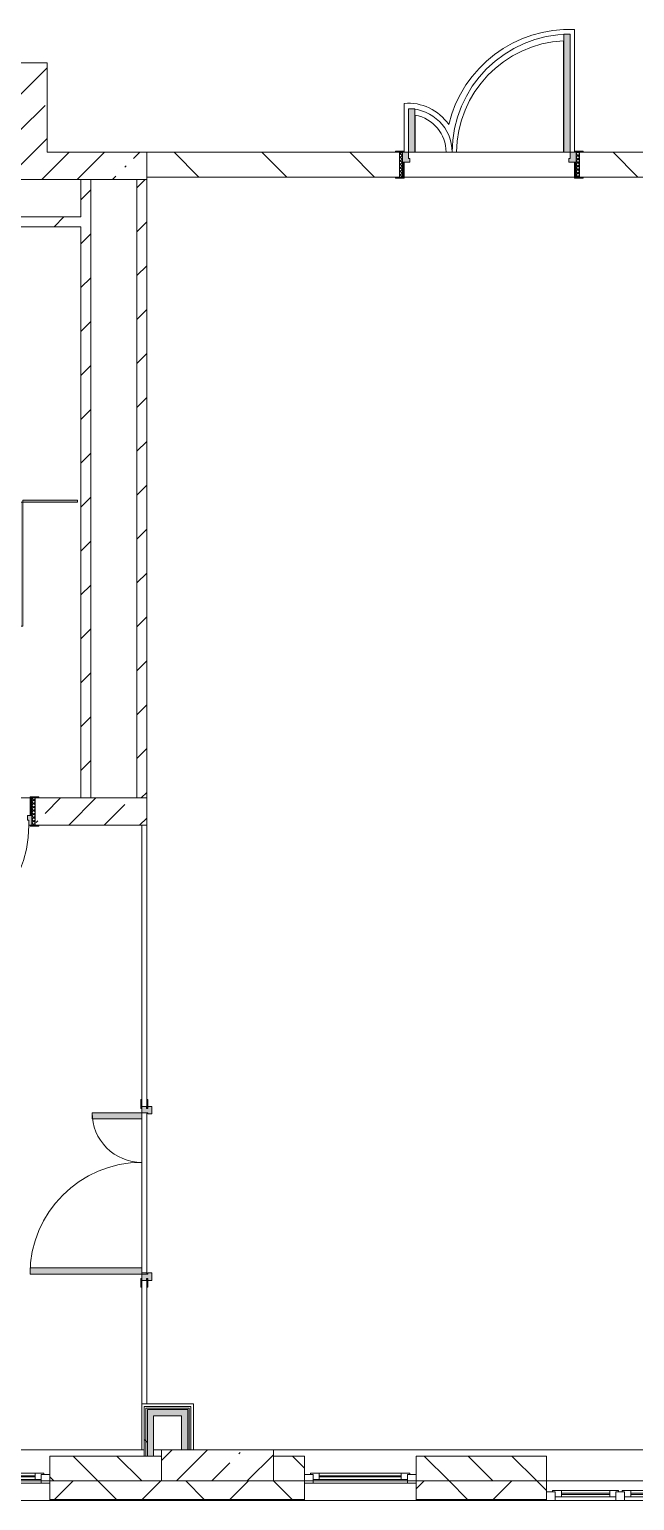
# Model space of a CAD drawing. Header units: millimetres. Extents: x -2911 to 191903, y -8553 to 29000.
# Drawn here: x 160585 to 165460, y -258 to 11589 of the extents above; entities that cross this region are included whole.
import ezdxf

# ---------------------------------------------------------------- set-up
doc = ezdxf.new("R2010")
doc.units = ezdxf.units.MM
for name, color, linetype, lineweight in [('A-DOOR', 7, 'Continuous', 5), ('A-GENM-1', 7, 'Continuous', 5), ('A-GLAZ-1', 7, 'Continuous', 5), ('A-WALL', 7, 'Continuous', 9), ('A-WALL-4', 7, 'Continuous', 5), ('I-WALL-3', 7, 'Continuous', 5), ('S-COLS-2', 7, 'Continuous', 5)]:
    doc.layers.add(name, color=color, linetype=linetype, lineweight=lineweight)
for name, color, linetype, lineweight, true_color in [('A-DOOR-1', 7, 'Continuous', 5, 0xaaaaaa), ('A-DOOR-2', 7, 'Continuous', 5, 0xe2e2e2), ('A-DOOR-FRAM-1', 7, 'Continuous', 5, 0xe2e2e2), ('A-DOOR-FRAM-2', 7, 'Continuous', 5, 0xaaaaaa), ('A-FLOR-3', 7, 'Continuous', 5, 0xaaaaaa), ('A-GENM-2', 7, 'Continuous', 5, 0xe2ddcd), ('I-WALL-1', 7, 'Continuous', 5, 0xe7e7e7)]:
    doc.layers.add(name, color=color, linetype=linetype, lineweight=lineweight, true_color=true_color)
pattern_1 = [(45, (59919.87, 0), (-176.7767, 176.7767), [])]
pattern_2 = [(45, (59919.87, 0), (-285.1231, 285.1231), []), (45, (60205, 0), (-285.1231, 285.1231), [504.031, -100.806, 16.764, -84.042])]
pattern_3 = [(45, (59919.9, 0), (-530.33, 530.33), []), (135, (59919.9, 0), (-530.33, -530.33), [])]

# ---------------------------------------------------------------- blocks, each defined once
blk = doc.blocks.new('110_Дверь_СКБ_1Ст_Внутренняя1 - Д-7а_л__950x2100h_Туалет-V101-2_5_1_птичка')
at = {"layer": 'A-DOOR-1'}
h = blk.add_hatch(dxfattribs=at)
h.set_pattern_fill('FP_125', color=256, style=0, pattern_type=2)
h.set_pattern_definition([(135, (1776.41, 174.685), (-14.14214, -14.14214), []), (225, (1776.41, 174.685), (14.14214, -14.14214), [])])
h.paths.add_polyline_path([(537.5, 110), (512.5, 110), (512.5, -110), (537.5, -110)])
at = {"layer": 'A-DOOR-2'}
h = blk.add_hatch(color=256, dxfattribs=at)
h.paths.add_polyline_path([(487.5, 110), (487.5, 70), (477.5, 70), (477.5, 30), (512.5, 30), (512.5, 110)])
h.paths.add_polyline_path([(-462.5, 110), (-487.5, 110), (-487.5, 30), (-452.5, 30), (-452.5, 70), (-462.5, 70)])
at = {"layer": 'A-DOOR-FRAM-1'}
for points in [[(447.5, 1060), (447.5, 110), (487.5, 110), (487.5, 1060)], [(-542.5, 118), (-542.5, 110), (-472.5, 110), (-472.5, 118)], [(-472.5, 30), (-487.5, 30), (-487.5, -110), (-472.5, -110)], [(567.5, 118), (497.5, 118), (497.5, 110), (567.5, 110)], [(512.5, 30), (497.5, 30), (497.5, -110), (512.5, -110)], [(-542.5, -110), (-542.5, -118), (-472.5, -118), (-472.5, -110)], [(567.5, -110), (497.5, -110), (497.5, -118), (567.5, -118)]]:
    blk.add_hatch(color=256, dxfattribs=at).paths.add_polyline_path(points)
at = {"layer": 'A-DOOR-FRAM-2'}
h = blk.add_hatch(dxfattribs=at)
h.set_pattern_fill('FP_126', color=256, style=0, pattern_type=2)
h.set_pattern_definition([(45, (-346.384, 174.685), (-14.1421, 14.1421), []), (135, (-346.384, 174.685), (-14.1421, -14.1421), [])])
h.paths.add_polyline_path([(-487.5, 110), (-512.5, 110), (-512.5, -110), (-487.5, -110)])
at = {"layer": 'A-DOOR-1'}
for p, q in [((487.5, 1060), (447.5, 1060)), ((447.5, 1060), (447.5, 110)), ((487.5, 110), (487.5, 1060)), ((447.5, 110), (487.5, 110))]:
    blk.add_line(p, q, dxfattribs=at)
blk.add_arc((487.5, 110), 950, 90, 180, dxfattribs=at)
at = {"layer": 'A-DOOR-FRAM-2'}
for p, q in [((-472.5, 118), (-542.5, 118)), ((-542.5, 118), (-542.5, 110)), ((-542.5, 110), (-472.5, 110)), ((-487.5, 110), (-512.5, 110)), ((-512.5, 110), (-512.5, -110)), ((-462.5, 110), (-487.5, 110)), ((-487.5, 110), (-487.5, 30)), ((-487.5, -110), (-487.5, 110)), ((-472.5, 110), (-487.5, 110)), ((-487.5, 110), (-487.5, 109)), ((-487.5, 109), (-472.5, 109)), ((-487.5, 30), (-452.5, 30)), ((-472.5, 30), (-487.5, 30)), ((-487.5, 30), (-487.5, -110)), ((-472.5, 110), (-472.5, 118)), ((-472.5, 109), (-472.5, 110)), ((-472.5, -110), (-472.5, 30)), ((-462.5, 70), (-462.5, 110)), ((-452.5, 70), (-462.5, 70)), ((-452.5, 30), (-452.5, 70)), ((487.5, 70), (477.5, 70)), ((477.5, 70), (477.5, 30)), ((477.5, 30), (512.5, 30)), ((487.5, 110), (487.5, 70)), ((512.5, 110), (487.5, 110)), ((567.5, 118), (497.5, 118)), ((497.5, 118), (497.5, 110)), ((512.5, 110), (497.5, 110)), ((497.5, 110), (497.5, 109)), ((497.5, 110), (567.5, 110)), ((497.5, 109), (512.5, 109)), ((512.5, 30), (497.5, 30)), ((497.5, 30), (497.5, -110)), ((512.5, 30), (512.5, 110)), ((537.5, 110), (512.5, 110)), ((512.5, 110), (512.5, -110)), ((512.5, 109), (512.5, 110)), ((512.5, -110), (512.5, 30)), ((537.5, -110), (537.5, 110)), ((567.5, 110), (567.5, 118)), ((-472.5, -110), (-542.5, -110)), ((-542.5, -110), (-542.5, -118)), ((-542.5, -118), (-472.5, -118)), ((-512.5, -110), (-487.5, -110)), ((-487.5, -110), (-472.5, -110)), ((-472.5, -118), (-472.5, -110)), ((497.5, -110), (512.5, -110)), ((567.5, -110), (497.5, -110)), ((497.5, -110), (497.5, -118)), ((497.5, -118), (567.5, -118)), ((512.5, -110), (537.5, -110)), ((567.5, -118), (567.5, -110))]:
    blk.add_line(p, q, dxfattribs=at)
blk = doc.blocks.new('BSC_Колонна _Прямоугольная - 250х900-V103-2_5_1_птичка')
at = {"layer": 'S-COLS-2'}
h = blk.add_hatch(dxfattribs=at)
h.set_pattern_fill('FP_128', color=256, style=0, pattern_type=2)
h.set_pattern_definition([(45, (-102180, -25), (-285.1231, 285.1231), []), (45, (-101894.88, -25), (-285.1231, 285.1231), [504.031, -100.806, 16.764, -84.042])])
h.paths.add_polyline_path([(450, -125), (450, 125), (-450, 125), (-450, -125), (-368, -125)])
for p, q in [((450, 125), (-450, 125)), ((-450, 125), (-450, -125)), ((450, -125), (450, 125)), ((-450, -125), (450, -125))]:
    blk.add_line(p, q, dxfattribs=at)
blk = doc.blocks.new('110_Дверь_СКБ_2Ст - Д-6_л__ ДОО_Дв_1450x2100h_Дверь из раздевальной в коридор-V61-2_5_1_птичка')
at = {"layer": 'A-DOOR-1'}
h = blk.add_hatch(dxfattribs=at)
h.set_pattern_fill('FP_95', color=256, style=0, pattern_type=2)
h.set_pattern_definition([(135, (1576.41, 164.685), (-14.14214, -14.14214), []), (225, (1576.41, 164.685), (14.14214, -14.14214), [])])
h.paths.add_polyline_path([(737.5, 100), (712.5, 100), (712.5, -100), (737.5, -100)])
at = {"layer": 'A-DOOR-2'}
for points in [[(662.5, 100), (662.5, 1050), (612.5, 1050), (612.5, 100)], [(-587.5, 100), (-587.5, 450), (-637.5, 450), (-637.5, 100)]]:
    blk.add_hatch(color=256, dxfattribs=at).paths.add_polyline_path(points)
h = blk.add_hatch(color=256, dxfattribs=at)
h.paths.add_polyline_path([(712.5, 100), (662.5, 100), (662.5, 50), (652.5, 50), (652.5, 20), (712.5, 20)])
h.paths.add_polyline_path([(-627.5, 20), (-627.5, 50), (-637.5, 50), (-637.5, 100), (-687.5, 100), (-687.5, 20)])
at = {"layer": 'A-DOOR-FRAM-1'}
for points in [[(-672.5, 100), (-672.5, 108), (-742.5, 108), (-742.5, 100)], [(-672.5, 20), (-687.5, 20), (-687.5, -100), (-672.5, -94.3)], [(767.5, 100), (767.5, 108), (697.5, 108), (697.5, 100)], [(712.5, 20), (697.5, 20), (697.5, -100), (712.5, -100)], [(-672.5, -100), (-742.5, -100), (-742.5, -108), (-672.5, -108)], [(767.5, -108), (767.5, -100), (697.5, -100), (697.5, -108)]]:
    blk.add_hatch(color=256, dxfattribs=at).paths.add_polyline_path(points)
at = {"layer": 'A-DOOR-FRAM-2'}
h = blk.add_hatch(dxfattribs=at)
h.set_pattern_fill('FP_96', color=256, style=0, pattern_type=2)
h.set_pattern_definition([(45, (-546.384, 164.685), (-14.1421, 14.1421), []), (135, (-546.384, 164.685), (-14.1421, -14.1421), [])])
h.paths.add_polyline_path([(-687.5, -94.3), (-687.5, 100), (-712.5, 100), (-712.5, -100), (-687.5, -100)])
at = {"layer": 'A-DOOR-1'}
for p, q in [((662.5, 1050), (612.5, 1050)), ((612.5, 1050), (612.5, 100)), ((662.5, 100), (662.5, 1050)), ((-637.5, 450), (-637.5, 100)), ((-587.5, 450), (-637.5, 450)), ((-587.5, 100), (-587.5, 450)), ((-637.5, 100), (-587.5, 100)), ((612.5, 100), (662.5, 100))]:
    blk.add_line(p, q, dxfattribs=at)
for centre, radius, start, end in [((662.5, 100), 950, 90, 180), ((-637.5, 100), 350, 360, 90)]:
    blk.add_arc(centre, radius, start, end, dxfattribs=at)
at = {"layer": 'A-DOOR-FRAM-2'}
for p, q in [((-672.5, 108), (-742.5, 108)), ((-742.5, 108), (-742.5, 100)), ((-742.5, 100), (-672.5, 100)), ((-687.5, 100), (-712.5, 100)), ((-712.5, 100), (-712.5, -100)), ((-637.5, 100), (-687.5, 100)), ((-687.5, 100), (-687.5, 20)), ((-687.5, -100), (-687.5, 100)), ((-687.5, 20), (-627.5, 20)), ((-672.5, 20), (-687.5, 20)), ((-687.5, 20), (-687.5, -100)), ((-672.5, 100), (-672.5, 108)), ((-672.5, -100), (-672.5, 20)), ((-637.5, 50), (-637.5, 100)), ((-627.5, 50), (-637.5, 50)), ((-627.5, 20), (-627.5, 50)), ((662.5, 50), (652.5, 50)), ((652.5, 50), (652.5, 20)), ((652.5, 20), (712.5, 20)), ((662.5, 100), (662.5, 50)), ((712.5, 100), (662.5, 100)), ((767.5, 108), (697.5, 108)), ((697.5, 108), (697.5, 100)), ((697.5, 100), (767.5, 100)), ((712.5, 20), (697.5, 20)), ((697.5, 20), (697.5, -100)), ((712.5, 20), (712.5, 100)), ((737.5, 100), (712.5, 100)), ((712.5, 100), (712.5, -100)), ((712.5, -100), (712.5, 20)), ((737.5, -100), (737.5, 100)), ((767.5, 100), (767.5, 108)), ((-672.5, -100), (-742.5, -100)), ((-742.5, -100), (-742.5, -108)), ((-742.5, -108), (-672.5, -108)), ((-712.5, -100), (-687.5, -100)), ((-687.5, -100), (-672.5, -100)), ((-672.5, -108), (-672.5, -100)), ((697.5, -100), (712.5, -100)), ((767.5, -100), (697.5, -100)), ((697.5, -100), (697.5, -108)), ((697.5, -108), (767.5, -108)), ((712.5, -100), (737.5, -100)), ((767.5, -108), (767.5, -100))]:
    blk.add_line(p, q, dxfattribs=at)
blk = doc.blocks.new('120_Окно_СКБ_1Ст - 120_Окно_СКБ_1Ст 900х2500_h_ с форточкой-22876038-2_5_1_птичка')
at = {"layer": 'A-GLAZ-1'}
for p, q in [((-450, -127), (-450, -57)), ((-450, -57), (-380, -57)), ((450, -57), (-450, -57)), ((-380, -57), (-380, -127)), ((380, -87), (-380, -87)), ((-380, -87), (-380, -127)), ((-330, -137), (-330, -87)), ((-330, -107), (330, -107)), ((330, -117), (-330, -117)), ((330, -137), (330, -87)), ((380, -127), (380, -57)), ((380, -57), (450, -57)), ((380, -127), (380, -87)), ((450, -57), (450, -127)), ((-380, -127), (-450, -127)), ((-450, -127), (-400, -127)), ((-380, -127), (-400, -127)), ((-400, -127), (-400, -137)), ((-400, -137), (400, -137)), ((400, -137), (-400, -137)), ((450, -127), (380, -127)), ((400, -127), (380, -127)), ((400, -127), (450, -127)), ((400, -137), (400, -127))]:
    blk.add_line(p, q, dxfattribs=at)
blk = doc.blocks.new('120_Окно_СКБ_2Ст_Фрамуга сверху - 120_Окно_СКБ_2Ст_2300х2500_h_ ДОО-22877051-2_5_1_птичка')
at = {"layer": 'A-GLAZ-1'}
for p, q in [((-1150, 13), (-1150, 83)), ((-1150, 83), (-1080, 83)), ((1150, 83), (-1150, 83)), ((-1080, 13), (-1150, 13)), ((-1150, 13), (-1100, 13)), ((-1080, 13), (-1100, 13)), ((-1100, 13), (-1100, 3)), ((-1100, 3), (540, 3)), ((540, 3), (-1100, 3)), ((-1080, 83), (-1080, 13)), ((-1080, 83), (1080, 83)), ((520, 53), (-1080, 53)), ((-1080, 53), (-1080, 13)), ((-1030, 3), (-1030, 53)), ((-1030, 33), (470, 33)), ((470, 23), (-1030, 23)), ((470, 3), (470, 53)), ((520, 13), (520, 83)), ((520, 83), (590, 83)), ((520, 13), (520, 53)), ((590, 13), (520, 13)), ((540, 13), (520, 13)), ((540, 13), (570, 13)), ((540, 13), (570, 13)), ((540, 3), (540, 13)), ((590, 13), (570, 13)), ((570, 13), (570, 3)), ((570, 3), (1100, 3)), ((1100, 3), (570, 3)), ((590, 83), (590, 13)), ((1080, 53), (590, 53)), ((590, 53), (590, 13)), ((640, 3), (640, 53)), ((640, 33), (1030, 33)), ((1030, 23), (640, 23)), ((1030, 3), (1030, 53)), ((1080, 13), (1080, 83)), ((1080, 83), (1150, 83)), ((1080, 13), (1080, 53)), ((1150, 13), (1080, 13)), ((1100, 13), (1080, 13)), ((1100, 13), (1150, 13)), ((1100, 3), (1100, 13)), ((1150, 83), (1150, 13))]:
    blk.add_line(p, q, dxfattribs=at)
blk = doc.blocks.new('131_Сантехническая перегородка_Дверь МГН 2 - СД-1-V186-2_5_1_птичка')
at = {"layer": 'A-GENM-2'}
for points in [[(10, 8), (-430, 8), (-430, -8), (10, -8)], [(1010, 8), (1010, -8), (1110, -8), (1110, 8)]]:
    blk.add_hatch(color=256, dxfattribs=at).paths.add_polyline_path(points)
at = {"layer": 'A-DOOR'}
for p, q in [((10, 1008), (26, 1008)), ((10, 8), (10, 1008)), ((26, 8), (26, 1008)), ((10, 8), (26, 8))]:
    blk.add_line(p, q, dxfattribs=at)
blk.add_arc((10, 8), 1000, 360, 90, dxfattribs=at)
at = {"layer": 'A-GENM-1'}
for p, q in [((10, 8), (-430, 8)), ((-430, 8), (-430, -8)), ((10, -8), (10, 8)), ((1110, 8), (1010, 8)), ((1010, 8), (1010, -8)), ((1110, -8), (1110, 8)), ((-430, -8), (10, -8)), ((1010, -8), (1110, -8))]:
    blk.add_line(p, q, dxfattribs=at)
blk = doc.blocks.new('110_Дверь_СКБ_2Ст - Д-5_п__в составе перегородки _не входит в спец__-32680317-2_5_1_птичка')
at = {"layer": 'A-DOOR-2'}
h = blk.add_hatch(color=256, dxfattribs=at)
h.paths.add_polyline_path([(712, -20), (712, 60), (652, 60), (652, 30), (662, 30), (662, -20)])
h.paths.add_polyline_path([(-628, 60), (-688, 60), (-688, -20), (-638, -20), (-638, 30), (-628, 30)])
for points in [[(-588, -420), (-588, -20), (-638, -20), (-638, -420)], [(662, -20), (612, -20), (612, -920), (662, -920)]]:
    blk.add_hatch(color=256, dxfattribs=at).paths.add_polyline_path(points)
at = {"layer": 'A-DOOR-FRAM-1'}
for points in [[(-672, 28), (-743, 28), (-743, 20), (-672, 20)], [(768, 28), (698, 28), (698, 20), (768, 20)], [(-672, -20), (-743, -20), (-743, -28), (-672, -28)], [(768, -20), (698, -20), (698, -28), (768, -28)]]:
    blk.add_hatch(color=256, dxfattribs=at).paths.add_polyline_path(points)
at = {"layer": 'A-DOOR-1'}
for p, q in [((-638, -20), (-588, -20)), ((-638, -420), (-638, -20)), ((-588, -20), (-588, -420)), ((612, -20), (662, -20)), ((612, -920), (612, -20)), ((662, -20), (662, -920)), ((-588, -420), (-638, -420)), ((662, -920), (612, -920))]:
    blk.add_line(p, q, dxfattribs=at)
for centre, radius, start, end in [((-638, -20), 400, 270, 0), ((662, -20), 900, 180, 270)]:
    blk.add_arc(centre, radius, start, end, dxfattribs=at)
at = {"layer": 'A-DOOR-FRAM-2'}
for p, q in [((-743, 28), (-672, 28)), ((-743, 20), (-743, 28)), ((-672, 20), (-743, 20)), ((-688, 60), (-628, 60)), ((-688, -20), (-688, 60)), ((-688, 20), (-672, 20)), ((-688, 19), (-688, 20)), ((-672, 19), (-688, 19)), ((-672, 28), (-672, 20)), ((-672, 20), (-672, 19)), ((-638, 30), (-638, -20)), ((-628, 30), (-638, 30)), ((-628, 60), (-628, 30)), ((652, 60), (712, 60)), ((652, 30), (652, 60)), ((662, 30), (652, 30)), ((662, -20), (662, 30)), ((698, 20), (698, 28)), ((698, 28), (768, 28)), ((698, 19), (698, 20)), ((698, 20), (712, 20)), ((768, 20), (698, 20)), ((712, 19), (698, 19)), ((712, 60), (712, -20)), ((712, 20), (712, 19)), ((768, 28), (768, 20)), ((-743, -20), (-672, -20)), ((-743, -28), (-743, -20)), ((-672, -28), (-743, -28)), ((-638, -20), (-688, -20)), ((-672, -20), (-672, -28)), ((712, -20), (662, -20)), ((698, -28), (698, -20)), ((698, -20), (768, -20)), ((768, -28), (698, -28)), ((768, -20), (768, -28))]:
    blk.add_line(p, q, dxfattribs=at)

msp = doc.modelspace()

# ---------------------------------------------------------------- hatches: boundary and pattern name
at = {"layer": 'A-WALL-4'}
h = msp.add_hatch(dxfattribs=at)
h.set_pattern_fill('FP_86', color=256, style=0, pattern_type=2)
h.set_pattern_definition([(135, (59919.87, 0), (-176.7767, -176.7767), [])])
h.paths.add_polyline_path([(181949.9, -100), (182749.9, -100), (182749.9, 100), (181949.9, 100)])
h.paths.add_polyline_path([(170079.1, -100), (170149.9, -100), (170149.9, 100), (168849.9, 100), (168849.9, -100), (169615.3, -100)])
h.paths.add_polyline_path([(178890.5, -100), (179249.9, -100), (179249.9, 100), (178749.9, 100), (178749.9, -100)])
h.paths.add_polyline_path([(173599.9, -100), (173599.9, 100), (173349.9, 100), (173349.9, -100)])
h.paths.add_polyline_path([(174499.9, -100), (175549.9, -100), (175549.9, 100), (174499.9, 100)])
h.paths.add_polyline_path([(154699.9, -100), (154699.9, 100), (154449.9, 100), (154449.9, -100)])
h.paths.add_polyline_path([(155702.5, -100), (158949.9, -100), (158948.8, 100), (155599.9, 100), (155599.9, -100)])
h.paths.add_polyline_path([(162549.9, -100), (162799.9, -100), (162799.9, 100), (162549.9, 100)])
h.paths.add_polyline_path([(164513.9, -100), (164749.9, -100), (164749.9, 100), (163699.9, 100), (163699.9, -100)])
h.paths.add_polyline_path([(160749.9, -100), (161649.9, -100), (161649.9, 100), (160749.9, 100)])
h.paths.add_polyline_path([(152456.2, -100), (152649.9, -100), (152649.9, 100), (151849.9, 100), (151849.9, -100), (152015.7, -100)])
h = msp.add_hatch(dxfattribs=at)
h.set_pattern_fill('FP_76', color=256, style=0, pattern_type=2)
h.set_pattern_definition([(45, (59919.87, 0), (-353.5534, 353.5534), []), (135, (59919.87, 0), (-353.5534, -353.5534), [])])
h.paths.add_polyline_path([(182136.8, -250), (182749.9, -250), (182749.9, -100), (181949.9, -100), (181949.9, -250)])
h.paths.add_polyline_path([(180281.8, -250), (181049.9, -250), (181049.9, -100), (180149.9, -100), (180149.9, -250)])
h.paths.add_polyline_path([(184919.4, -250), (184999.9, -250), (184999.9, -100), (183649.9, -100), (183649.9, -250), (183991.9, -250)])
h.paths.add_polyline_path([(172449.9, -250), (173599.9, -250), (173599.9, -100), (172449.9, -100)])
h.paths.add_polyline_path([(167296.5, -250), (167949.9, -250), (167949.9, -100), (167049.9, -100), (167049.9, -250)])
h.paths.add_polyline_path([(168849.9, -250), (170149.9, -250), (170149.9, -100), (168849.9, -100)])
h.paths.add_polyline_path([(174499.9, -250), (175549.9, -250), (175549.9, -100), (174499.9, -100)])
h.paths.add_polyline_path([(179249.9, -250), (179249.9, -100), (177849.9, -100), (177849.9, -250), (178890.5, -250)])
h.paths.add_polyline_path([(161731.4, -250), (162799.9, -250), (162799.9, -100), (160749.9, -100), (160749.9, -250), (161649.9, -250)])
h.paths.add_polyline_path([(163699.9, -250), (164749.9, -250), (164749.9, -100), (163699.9, -100)])
h.paths.add_polyline_path([(158949.9, -250), (159849.9, -250), (159849.9, -100), (155599.9, -100), (155599.9, -250), (158948.8, -250)])
h.paths.add_polyline_path([(153549.9, -250), (154699.9, -250), (154699.9, -100), (153549.9, -100)])
h.paths.add_polyline_path([(149129.9, -250), (150949.9, -250), (150949.9, -100), (149129.9, -100)])
h.paths.add_polyline_path([(151992.4, -250), (152649.9, -250), (152649.9, -100), (151849.9, -100), (151849.9, -250)])
at = {"layer": 'I-WALL-1'}
for points in [[(161809.9, 425), (161859.9, 425), (161859.9, 475), (161534.9, 475), (161534.9, 425), (161731.4, 425)], [(161584.9, 100), (161584.9, 425), (161534.9, 425), (161534.9, 100)], [(161859.9, 150), (161859.9, 425), (161809.9, 425), (161809.9, 150)]]:
    msp.add_hatch(color=256, dxfattribs=at).paths.add_polyline_path(points)
at = {"layer": 'I-WALL-3'}
h = msp.add_hatch(dxfattribs=at)
h.set_pattern_fill('FP_84', color=256, style=0, pattern_type=2)
h.set_pattern_definition(pattern_2)
h.paths.add_polyline_path([(160728.9, 10600), (160728.9, 11320), (160508.9, 11320), (160508.9, 10600)])
h = msp.add_hatch(dxfattribs=at)
h.set_pattern_fill('FP_84', color=256, style=0, pattern_type=2)
h.set_pattern_definition(pattern_2)
h.paths.add_polyline_path([(161529.9, 10380), (161529.9, 10600), (154129.9, 10600), (154129.9, 10380), (160803.9, 10380)])
h = msp.add_hatch(dxfattribs=at)
h.set_pattern_fill('FP_87', color=256, style=0, pattern_type=2)
h.set_pattern_definition([(135, (59919.87, 0), (-353.5534, -353.5534), [])])
h.paths.add_polyline_path([(165044.9, 10400), (167049.9, 10400), (167049.9, 10600), (165014.9, 10600), (165014.9, 10400)])
h.paths.add_polyline_path([(162658.9, 10400), (163564.9, 10400), (163564.9, 10600), (161529.9, 10600), (161529.9, 10400)])
h = msp.add_hatch(dxfattribs=at)
h.set_pattern_fill('FP_88', color=256, style=0, pattern_type=2)
h.set_pattern_definition(pattern_1)
h.paths.add_polyline_path([(160999.9, 5400), (161079.9, 5400), (161079.9, 10380), (160999.9, 10380), (160999.9, 6593.4)])
h = msp.add_hatch(dxfattribs=at)
h.set_pattern_fill('FP_88', color=256, style=0, pattern_type=2)
h.set_pattern_definition(pattern_1)
h.paths.add_polyline_path([(161529.9, 5400), (161529.9, 10380), (161449.9, 10380), (161449.9, 5400)])
h = msp.add_hatch(dxfattribs=at)
h.set_pattern_fill('FP_88', color=256, style=0, pattern_type=2)
h.set_pattern_definition(pattern_1)
h.paths.add_polyline_path([(160999.9, 10000), (160999.9, 10080), (154209.9, 10080), (154209.9, 10000), (160803.9, 10000)])
h = msp.add_hatch(dxfattribs=at)
h.set_pattern_fill('FP_84', color=256, style=0, pattern_type=2)
h.set_pattern_definition(pattern_2)
h.paths.add_polyline_path([(161529.9, 5180), (161529.9, 5400), (160629.9, 5400), (160629.9, 5180), (161489.9, 5180)])
h.paths.add_polyline_path([(157093.8, 5180), (159579.9, 5180), (159579.9, 5400), (154129.9, 5400), (154129.9, 5180)])
h = msp.add_hatch(dxfattribs=at)
h.set_pattern_fill('FP_188', color=256, style=0, pattern_type=2)
h.set_pattern_definition(pattern_3)
h.paths.add_polyline_path([(161522.4, 100), (161522.4, 487.5), (161509.9, 487.5), (161509.9, 100)])
h = msp.add_hatch(dxfattribs=at)
h.set_pattern_fill('FP_188', color=256, style=0, pattern_type=2)
h.set_pattern_definition(pattern_3)
h.paths.add_polyline_path([(161522.4, 100), (161534.9, 100), (161534.9, 475), (161522.4, 475), (161522.4, 230.5)])
h = msp.add_hatch(dxfattribs=at)
h.set_pattern_fill('FP_188', color=256, style=0, pattern_type=2)
h.set_pattern_definition(pattern_3)
h.paths.add_polyline_path([(161870.5, 150), (161872.4, 150), (161872.4, 475), (161859.9, 475), (161859.9, 150)])
h = msp.add_hatch(dxfattribs=at)
h.set_pattern_fill('FP_188', color=256, style=0, pattern_type=2)
h.set_pattern_definition(pattern_3)
h.paths.add_polyline_path([(161883, 150), (161884.9, 150), (161884.9, 487.5), (161872.4, 487.5), (161872.4, 150)])

# ---------------------------------------------------------------- linework, layer by layer
at = {"layer": 'A-FLOR-3'}
for p, q in [((164887, 11497.8), (164887, 10600)), ((164977, 10608), (164977, 11588.1)), ((163602.9, 10993.6), (163602.9, 10608)), ((163692.9, 10600), (163692.9, 10899.7)), ((164024.5, 10600), (163692.9, 10600)), ((161489.9, 1575), (161529.9, 1575)), ((161529.9, 1575), (161529.9, 1565)), ((161489.9, 150), (161489.9, 521)), ((161529.9, 521), (161905.9, 521)), ((161905.9, 521), (161905.9, 150))]:
    msp.add_line(p, q, dxfattribs=at)
for centre, radius, start, end in [((164934.4, 10589), 1000, 87.56236, 166.45029), ((164934.4, 10589), 910, 92.99005, 179.3074), ((163636.4, 10600), 395, 34.42231, 94.87345), ((163636.4, 10600), 305, 360, 79.33549)]:
    msp.add_arc(centre, radius, start, end, dxfattribs=at)
at = {"layer": 'A-WALL'}
for p, q in [((160999.9, 5400), (161079.9, 5400)), ((161449.9, 5400), (161529.9, 5400)), ((161529.9, 5180), (161489.9, 5180)), ((161509.9, 487.5), (161509.9, 425)), ((161522.4, 487.5), (161522.4, 100)), ((161872.4, 487.5), (161522.4, 487.5)), ((161534.9, 475), (161534.9, 100)), ((161859.9, 475), (161534.9, 475)), ((161859.9, 150), (161859.9, 475)), ((161872.4, 150), (161872.4, 487.5)), ((160749.9, -100), (161649.9, -100)), ((161649.9, -100), (160749.9, -100)), ((162549.9, -100), (162799.9, -100)), ((162799.9, -100), (162549.9, -100)), ((163699.9, -100), (164749.9, -100)), ((164749.9, -100), (163699.9, -100)), ((160749.9, -250), (162799.9, -250)), ((160749.9, -253), (162799.9, -253)), ((163699.9, -250), (164749.9, -250)), ((163699.9, -253), (164749.9, -253))]:
    msp.add_line(p, q, dxfattribs=at)
at = {"layer": 'A-WALL-4'}
for p, q in [((161649.9, 100), (160749.9, 100)), ((160749.9, 100), (160749.9, -258)), ((162799.9, 100), (162549.9, 100)), ((162799.9, -258), (162799.9, 100)), ((164749.9, 100), (163699.9, 100)), ((163699.9, 100), (163699.9, -258)), ((164749.9, -258), (164749.9, 100)), ((159849.9, -100), (160749.9, -100)), ((162799.9, -100), (163699.9, -100)), ((152649.9, -258), (167049.9, -258))]:
    msp.add_line(p, q, dxfattribs=at)
at = {"layer": 'I-WALL-3'}
for p, q in [((160728.9, 11320), (160508.9, 11320)), ((160728.9, 10600), (160728.9, 11320)), ((163534.9, 10600), (160728.9, 10600)), ((161529.9, 10600), (161529.9, 2970)), ((164024.5, 10600), (164887, 10600)), ((167569.9, 10600), (165044.9, 10600)), ((154209.9, 10380), (161529.9, 10380)), ((160999.9, 10380), (160999.9, 10080)), ((161079.9, 5400), (161079.9, 10380)), ((161449.9, 10380), (161449.9, 5400)), ((161529.9, 10400), (163534.9, 10400)), ((164974.9, 10400), (163604.9, 10400)), ((165044.9, 10400), (167049.9, 10400)), ((160999.9, 10080), (154209.9, 10080)), ((154209.9, 10000), (160999.9, 10000)), ((160999.9, 10000), (160999.9, 5400)), ((159619.9, 5400), (160589.9, 5400)), ((160999.9, 5400), (160659.9, 5400)), ((161449.9, 5400), (161079.9, 5400)), ((160659.9, 5180), (161489.9, 5180)), ((161489.9, 5180), (161489.9, 2970)), ((161529.9, 2865), (161529.9, 1575)), ((161489.9, 1615), (161489.9, 2815)), ((161489.9, 1460), (161489.9, 521)), ((161529.9, 521), (161529.9, 1460)), ((161489.9, 521), (161529.9, 521)), ((161509.9, 500), (161509.9, 100)), ((161884.9, 500), (161509.9, 500)), ((161884.9, 150), (161884.9, 500)), ((161584.9, 100), (161584.9, 425)), ((161584.9, 425), (161809.9, 425)), ((161809.9, 425), (161809.9, 150)), ((159849.9, 150), (161509.9, 150)), ((161584.9, 150), (161649.9, 150)), ((162549.9, 150), (167049.9, 150)), ((167049.9, -100), (164749.9, -100))]:
    msp.add_line(p, q, dxfattribs=at)

# ---------------------------------------------------------------- block references
at = {"layer": 'A-DOOR-1'}
msp.add_blockref('110_Дверь_СКБ_2Ст - Д-6_л__ ДОО_Дв_1450x2100h_Дверь из раздевальной в коридор-V61-2_5_1_птичка', (164277.4, 10500), dxfattribs=at)
for name, p, rotation in [('110_Дверь_СКБ_1Ст_Внутренняя1 - Д-7а_л__950x2100h_Туалет-V101-2_5_1_птичка', (160117.4, 5290), 180), ('110_Дверь_СКБ_2Ст - Д-5_п__в составе перегородки _не входит в спец__-32680317-2_5_1_птичка', (161509.9, 2227.5), 270)]:
    msp.add_blockref(name, p, dxfattribs=dict(at, rotation=rotation))
at = {"layer": 'A-GENM-1', "rotation": 180}
msp.add_blockref('131_Сантехническая перегородка_Дверь МГН 2 - СД-1-V186-2_5_1_птичка', (160541.4, 7791), dxfattribs=at)
at = {"layer": 'A-GLAZ-1', "rotation": 180}
for name, p in [('120_Окно_СКБ_1Ст - 120_Окно_СКБ_1Ст 900х2500_h_ с форточкой-22876038-2_5_1_птичка', (160299.9, -175)), ('120_Окно_СКБ_1Ст - 120_Окно_СКБ_1Ст 900х2500_h_ с форточкой-22876038-2_5_1_птичка', (163249.9, -175)), ('120_Окно_СКБ_2Ст_Фрамуга сверху - 120_Окно_СКБ_2Ст_2300х2500_h_ ДОО-22877051-2_5_1_птичка', (165899.9, -175))]:
    msp.add_blockref(name, p, dxfattribs=at)
at = {"layer": 'S-COLS-2'}
msp.add_blockref('BSC_Колонна _Прямоугольная - 250х900-V103-2_5_1_птичка', (162099.9, 25), dxfattribs=at)

doc.saveas('drawing.dxf')
